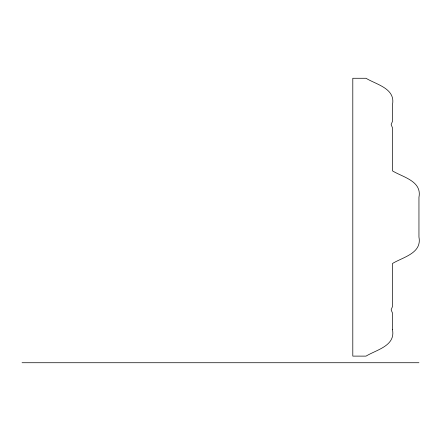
<?xml version="1.0" encoding="UTF-8"?>
<svg xmlns="http://www.w3.org/2000/svg" width="441" height="441" viewBox="0 0 441 441"><rect width="100%" height="100%" fill="white"/><g stroke="black" fill="none" stroke-linecap="round" stroke-linejoin="round"><path stroke-width="0.66" d="M22.05 362.728L418.939 362.728M392.49 329.653C395.698 345.937 376.449 349.757 366.03 356.124L352.8 356.113L352.8 78.272L366.03 78.272C376.449 84.633 395.698 88.448 392.49 104.732L392.49 121.269L391.156 124.577L392.49 127.884L392.49 170.888C402.909 177.249 422.158 181.064 418.95 197.347L418.95 237.037C422.158 253.321 402.909 257.136 392.49 263.498L392.49 306.501L391.15 309.797L392.49 313.116L392.49 329.653"/></g></svg>
